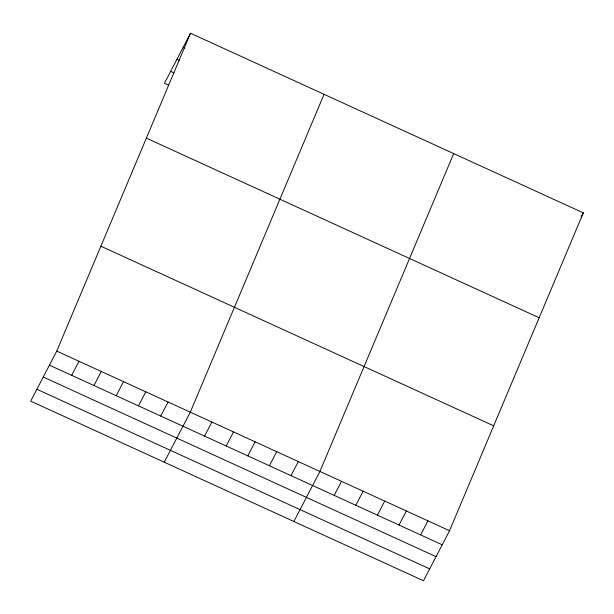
<?xml version="1.0" encoding="UTF-8"?>
<svg xmlns="http://www.w3.org/2000/svg" width="614" height="614" viewBox="0 0 614 614"><rect width="100%" height="100%" fill="white"/><g stroke="black" fill="none" stroke-linecap="round" stroke-linejoin="round"><path stroke-width="0.92" d="M56.741 351.101L190.501 33.24L583.3 212.866L449.548 530.726L423.499 580.76L30.7 401.134L56.741 351.101L449.548 530.726M324.054 94.31L190.294 412.178L164.253 462.204M453.677 153.592L319.917 471.452L293.876 521.486M190.501 33.24L164.452 83.274L168.735 85.231M71.684 375.331L79.006 361.278M93.95 385.515L101.264 371.455M116.207 395.692L123.521 381.639M138.465 405.869L145.779 391.816M160.722 416.046L168.036 401.993M204.585 436.109L211.899 422.056M226.19 445.987L233.504 431.934M247.795 455.864L255.109 441.811M269.4 465.75L276.714 451.697M290.998 475.627L298.32 461.574M334.208 495.383L341.522 481.33M355.813 505.268L363.127 491.215M377.418 515.146L384.732 501.093M399.023 525.024L406.338 510.971M581.151 217.003L583.3 212.866M420.621 534.901L427.943 520.849M183.187 47.293L184.898 48.076M177.001 59.167L179.572 60.341M170.638 71.401L174.061 72.966M146.362 138.135L539.161 317.76M100.88 246.206L493.687 425.832M49.427 365.153L442.226 544.787M43.249 377.027L436.047 556.66M36.878 389.261L429.677 568.886"/></g></svg>
